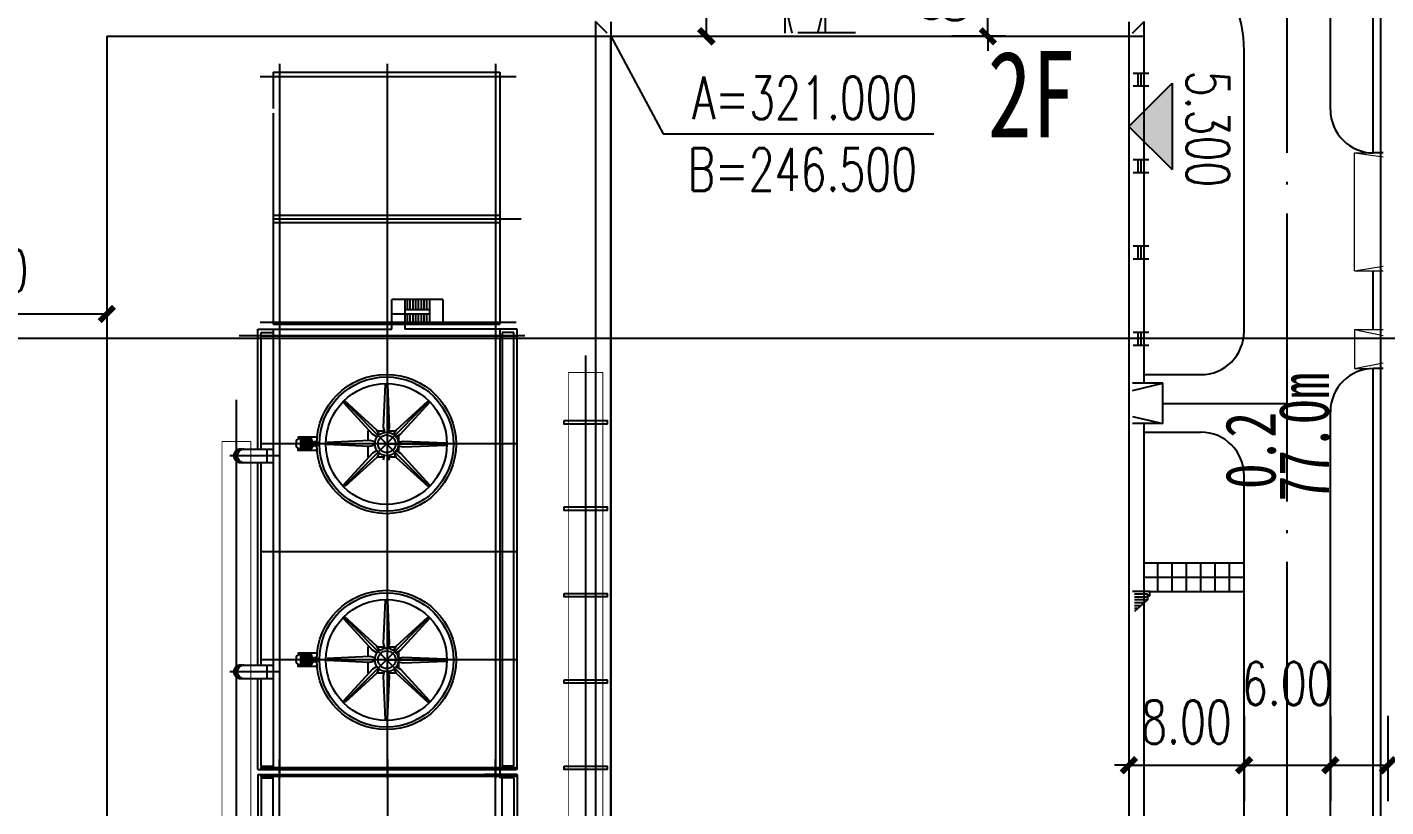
# Model space of a CAD drawing. Extents: x -170 to 1091, y -90 to 504.
# Drawn here: x 206 to 300.4, y 267.5 to 321.6 of the extents above; entities that cross this region are included whole.
import ezdxf

# ---------------------------------------------------------------- set-up
doc = ezdxf.new("R2010")
doc.units = 0
doc.header["$LTSCALE"] = 1000
for name, pattern in [('ACAD_ISO12W100', [22.4, 12, -3, 0.7, -3, 0.7, -3]), ('CENTER', [50.8, 31.75, -6.35, 6.35, -6.35]), ('DASHED2', [0.375, 0.25, -0.125]), ('DOTE', [2.42, 2, -0.2, 0.02, -0.2])]:
    doc.linetypes.add(name, pattern=pattern)
doc.layers.get('0').update_dxf_attribs({"linetype": 'CONTINUOUS'})
doc.layers.get('Defpoints').update_dxf_attribs({"linetype": 'CONTINUOUS'})
for name, color, linetype in [('1', 7, 'CONTINUOUS'), ('CENTER', 2, 'CENTER'), ('DIM', 3, 'CONTINUOUS'), ('DIM_COOR', 3, 'CONTINUOUS'), ('DIM_ELEV', 3, 'CONTINUOUS'), ('DIM_SYMB', 3, 'CONTINUOUS'), ('DOTE', 1, 'DOTE'), ('GROUND', 2, 'CONTINUOUS'), ('GT', 30, 'CONTINUOUS'), ('PUB_DIM', 3, 'CONTINUOUS'), ('PUB_TEXT', 7, 'CONTINUOUS'), ('road', 2, 'CONTINUOUS'), ('STAIR', 2, 'CONTINUOUS'), ('循环水管', 3, 'CONTINUOUS'), ('方格网', 6, 'CONTINUOUS'), ('管架', 30, 'CONTINUOUS')]:
    doc.layers.add(name, color=color, linetype=linetype)
doc.layers.add('双点划线', color=3, linetype='ACAD_ISO12W100', lineweight=18)
doc.styles.add('_TCH_DIM', font='SIMPLEX', dxfattribs={"bigfont": 'GBCBIG'})
doc.styles.add('DIM_FONT', font='SIMPLEX', dxfattribs={"width": 0.7, "bigfont": 'GBCBIG'})
doc.styles.get("Standard").update_dxf_attribs({"font": '', "width": 0.75})
doc.styles.get('STANDARD').set_extended_font_data('SimSun')
doc.dimstyles.new('DIMN1', dxfattribs={"dimscale": 0.01, "dimtxt": 300, "dimasz": 100, "dimexe": 250, "dimexo": 300, "dimgap": 150, "dimtad": 1, "dimtxsty": 'DIM_FONT', "dimblk": 'ARCHTICK', "dimcen": 2.5, "dimclrt": 7, "dimazin": 2, "dimtfac": 1, "dimtdec": 0, "dimtix": 1, "dimtmove": 2, "dimatfit": 3, "dimldrblk": 'ARCHTICK'})

# ---------------------------------------------------------------- blocks, each defined once
blk = doc.blocks.new('A$C10801FB6')
for p, q in [((2.846, 131.794), (2.846, 178.044)), ((2.846, 119.519), (2.846, 123.594)), ((2.846, 51.594), (2.846, 116.819))]:
    blk.add_line(p, q)
at = {"layer": '双点划线'}
for p, q in [((1.546, 131.794), (3.546, 131.794)), ((1.546, 131.794), (3.546, 131.519)), ((1.546, 123.594), (1.546, 131.794)), ((1.546, 123.594), (3.546, 123.919)), ((1.546, 123.594), (3.546, 123.594)), ((1.546, 119.519), (3.546, 119.519)), ((1.546, 119.519), (3.546, 119.119)), ((1.546, 119.519), (1.546, 116.819)), ((1.546, 116.819), (3.546, 117.219)), ((1.546, 116.819), (3.546, 116.819))]:
    blk.add_line(p, q, dxfattribs=at)
blk = doc.blocks.new('A$C749D1FA9')
at = {"layer": '1'}
for p, q in [((-241741.553, 409281.689), (-241741.853, 409281.689)), ((-241741.853, 409281.689), (-241741.853, 409280.489)), ((-241741.553, 409281.539), (-241741.553, 409281.689)), ((-241741.273, 409281.539), (-241740.473, 409280.639))]:
    blk.add_line(p, q, dxfattribs=at)
at = {"layer": 'DOTE'}
for p, q in [((-241780.423, 409243.239), (-241780.423, 409281.239)), ((-241781.423, 409280.239), (-241625.423, 409280.239)), ((-241781.423, 409244.239), (-241625.423, 409244.239))]:
    blk.add_line(p, q, dxfattribs=at)
at = {"layer": 'GROUND'}
for p, q in [((-241756.323, 409281.289), (-241781.448, 409281.289)), ((-241780.648, 409280.489), (-241781.448, 409281.289)), ((-241701.123, 409281.289), (-241753.523, 409281.289)), ((-241780.648, 409243.989), (-241781.448, 409243.189)), ((-241781.448, 409243.189), (-241625.398, 409243.189))]:
    blk.add_line(p, q, dxfattribs=at)
at = {"layer": 'STAIR'}
for p, q in [((-241753.523, 409282.589), (-241756.323, 409282.589)), ((-241756.323, 409282.589), (-241756.323, 409280.489)), ((-241755.823, 409280.489), (-241756.323, 409282.589)), ((-241754.023, 409280.489), (-241753.523, 409282.589)), ((-241753.523, 409282.589), (-241753.523, 409280.489)), ((-241741.673, 409281.539), (-241741.273, 409281.539)), ((-241741.673, 409281.539), (-241741.673, 409280.639)), ((-241741.473, 409281.539), (-241741.473, 409280.639)), ((-241741.273, 409281.539), (-241741.273, 409280.639)), ((-241741.073, 409281.314), (-241741.073, 409280.639)), ((-241740.873, 409281.089), (-241740.873, 409280.639)), ((-241740.673, 409280.864), (-241740.673, 409280.639)), ((-241782.748, 409259.139), (-241780.648, 409259.139)), ((-241780.648, 409258.639), (-241782.748, 409259.139)), ((-241780.648, 409256.839), (-241782.748, 409256.339)), ((-241782.748, 409256.339), (-241780.648, 409256.339))]:
    blk.add_line(p, q, dxfattribs=at)
at = {"layer": 'STAIR', "color": 4}
for p, q in [((-241777.873, 409280.539), (-241777.873, 409281.619)), ((-241777.873, 409281.27), (-241776.973, 409281.27)), ((-241777.873, 409281.07), (-241776.973, 409281.07)), ((-241776.973, 409280.539), (-241776.973, 409281.619)), ((-241771.873, 409280.539), (-241771.873, 409281.619)), ((-241771.873, 409281.27), (-241770.973, 409281.27)), ((-241771.873, 409281.07), (-241770.973, 409281.07)), ((-241770.973, 409280.539), (-241770.973, 409281.619)), ((-241765.873, 409280.539), (-241765.873, 409281.619)), ((-241765.873, 409281.27), (-241764.973, 409281.27)), ((-241765.873, 409281.07), (-241764.973, 409281.07)), ((-241764.973, 409280.539), (-241764.973, 409281.619)), ((-241759.873, 409280.539), (-241759.873, 409281.619)), ((-241759.873, 409281.27), (-241758.973, 409281.27)), ((-241759.873, 409281.07), (-241758.973, 409281.07)), ((-241758.973, 409280.539), (-241758.973, 409281.619)), ((-241777.873, 409280.87), (-241776.973, 409280.87)), ((-241771.873, 409280.87), (-241770.973, 409280.87)), ((-241765.873, 409280.87), (-241764.973, 409280.87)), ((-241759.873, 409280.87), (-241758.973, 409280.87))]:
    blk.add_line(p, q, dxfattribs=at)
blk = doc.blocks.new('_ArchTick')
at = {"color": 0, "linetype": 'ByBlock', "const_width": 0.4}
blk.add_lwpolyline([(-0.5, -0.5), (0.5, 0.5)], dxfattribs=at)
blk = doc.blocks.new('*D55')
at = {"layer": 'Defpoints', "color": 0, "linetype": 'Continuous', "transparency": 16777216}
for p in [(192.5, 307.043), (211.5, 307.043), (211.5, 301.715)]:
    blk.add_point(p, dxfattribs=at)
at = {"layer": 'PUB_DIM', "color": 0, "linetype": 'Continuous', "lineweight": -2, "transparency": 16777216}
for p, q in [((192.5, 304.043), (192.5, 299.215)), ((211.5, 304.043), (211.5, 299.215)), ((192.5, 301.715), (211.5, 301.715))]:
    blk.add_line(p, q, dxfattribs=at)
at = {"layer": 'PUB_DIM', "color": 0, "linetype": 'Continuous', "lineweight": -2, "transparency": 16777216, "rotation": 180}
blk.add_blockref('_ArchTick', (192.5, 301.715), dxfattribs=at)
at = {"layer": 'PUB_DIM', "color": 0, "linetype": 'Continuous', "lineweight": -2, "transparency": 16777216}
blk.add_blockref('_ArchTick', (211.5, 301.715), dxfattribs=at)
at = {"layer": 'PUB_DIM', "color": 7, "linetype": 'Continuous', "transparency": 16777216, "insert": (202, 304.715), "char_height": 3, "attachment_point": 5, "style": 'DIM_FONT'}
blk.add_mtext('\\A1;19.00', dxfattribs=at)
blk = doc.blocks.new('*D67')
at = {"layer": 'Defpoints', "color": 0, "linetype": 'Continuous', "transparency": 16777216}
for p in [(272.703, 329), (276.953, 329), (276.953, 321)]:
    blk.add_point(p, dxfattribs=at)
at = {"layer": 'PUB_DIM', "color": 0, "linetype": 'Continuous', "lineweight": -2, "transparency": 16777216}
for p, q in [((272.703, 329), (272.703, 330)), ((273.953, 329), (270.203, 329)), ((272.703, 321), (272.703, 329)), ((273.953, 321), (270.203, 321)), ((272.703, 321), (272.703, 320))]:
    blk.add_line(p, q, dxfattribs=at)
for p, rotation in [((272.703, 329), 270), ((272.703, 321), 90)]:
    blk.add_blockref('_ArchTick', p, dxfattribs=dict(at, rotation=rotation))
at = {"layer": 'PUB_DIM', "color": 7, "linetype": 'Continuous', "transparency": 16777216, "insert": (269.703, 325), "char_height": 3, "attachment_point": 5, "rotation": 90, "style": 'DIM_FONT'}
blk.add_mtext('\\A1;8.00', dxfattribs=at)
blk = doc.blocks.new('*D79')
at = {"layer": 'Defpoints', "color": 0, "linetype": 'Continuous', "transparency": 16777216}
for p in [(282.5, 276.805), (290.5, 276.805), (290.5, 270.371)]:
    blk.add_point(p, dxfattribs=at)
at = {"layer": 'PUB_DIM', "color": 0, "linetype": 'Continuous', "lineweight": -2, "transparency": 16777216}
for p, q in [((282.5, 273.805), (282.5, 267.871)), ((290.5, 273.805), (290.5, 267.871)), ((282.5, 270.371), (281.5, 270.371)), ((282.5, 270.371), (290.5, 270.371)), ((290.5, 270.371), (291.5, 270.371))]:
    blk.add_line(p, q, dxfattribs=at)
blk.add_blockref('_ArchTick', (282.5, 270.371), dxfattribs=at)
at = {"layer": 'PUB_DIM', "color": 0, "linetype": 'Continuous', "lineweight": -2, "transparency": 16777216, "rotation": 180}
blk.add_blockref('_ArchTick', (290.5, 270.371), dxfattribs=at)
at = {"layer": 'PUB_DIM', "color": 7, "linetype": 'Continuous', "transparency": 16777216, "insert": (286.5, 273.371), "char_height": 3, "attachment_point": 5, "style": 'DIM_FONT'}
blk.add_mtext('\\A1;8.00', dxfattribs=at)
blk = doc.blocks.new('*D80')
at = {"layer": 'Defpoints', "color": 0, "linetype": 'Continuous', "transparency": 16777216}
for p in [(290.5, 276.805), (296.5, 276.805), (296.5, 270.371)]:
    blk.add_point(p, dxfattribs=at)
at = {"layer": 'PUB_DIM', "color": 0, "linetype": 'Continuous', "lineweight": -2, "transparency": 16777216}
for p, q in [((290.5, 273.805), (290.5, 267.871)), ((296.5, 273.805), (296.5, 267.871)), ((290.5, 270.371), (296.5, 270.371))]:
    blk.add_line(p, q, dxfattribs=at)
at = {"layer": 'PUB_DIM', "color": 0, "linetype": 'Continuous', "lineweight": -2, "transparency": 16777216, "rotation": 180}
blk.add_blockref('_ArchTick', (290.5, 270.371), dxfattribs=at)
at = {"layer": 'PUB_DIM', "color": 0, "linetype": 'Continuous', "lineweight": -2, "transparency": 16777216}
blk.add_blockref('_ArchTick', (296.5, 270.371), dxfattribs=at)
at = {"layer": 'PUB_DIM', "color": 7, "linetype": 'Continuous', "transparency": 16777216, "insert": (293.5, 276.046), "char_height": 3, "attachment_point": 5, "style": 'DIM_FONT'}
blk.add_mtext('\\A1;6.00', dxfattribs=at)
blk = doc.blocks.new('*D81')
at = {"layer": 'Defpoints', "color": 0, "linetype": 'Continuous', "transparency": 16777216}
for p in [(296.5, 276.805), (300.5, 276.805), (300.5, 270.371)]:
    blk.add_point(p, dxfattribs=at)
at = {"layer": 'PUB_DIM', "color": 0, "linetype": 'Continuous', "lineweight": -2, "transparency": 16777216}
for p, q in [((296.5, 273.805), (296.5, 267.871)), ((300.5, 273.805), (300.5, 267.871)), ((296.5, 270.371), (300.5, 270.371))]:
    blk.add_line(p, q, dxfattribs=at)
at = {"layer": 'PUB_DIM', "color": 0, "linetype": 'Continuous', "lineweight": -2, "transparency": 16777216, "rotation": 180}
blk.add_blockref('_ArchTick', (296.5, 270.371), dxfattribs=at)
at = {"layer": 'PUB_DIM', "color": 0, "linetype": 'Continuous', "lineweight": -2, "transparency": 16777216}
blk.add_blockref('_ArchTick', (300.5, 270.371), dxfattribs=at)
at = {"layer": 'PUB_DIM', "color": 7, "linetype": 'Continuous', "transparency": 16777216, "insert": (304.7, 273.821), "char_height": 3, "attachment_point": 5, "style": 'DIM_FONT'}
blk.add_mtext('\\A1;4.00', dxfattribs=at)
blk = doc.blocks.new('*D95')
at = {"layer": 'Defpoints', "color": 0, "linetype": 'Continuous', "transparency": 16777216}
for p in [(244.659, 343), (253.145, 343), (244.659, 321)]:
    blk.add_point(p, dxfattribs=at)
at = {"layer": 'PUB_DIM', "color": 0, "linetype": 'Continuous', "lineweight": -2, "transparency": 16777216}
for p, q in [((247.659, 343), (255.645, 343)), ((253.145, 321), (253.145, 343)), ((247.659, 321), (255.645, 321))]:
    blk.add_line(p, q, dxfattribs=at)
for p, rotation in [((253.145, 343), 90), ((253.145, 321), 270)]:
    blk.add_blockref('_ArchTick', p, dxfattribs=dict(at, rotation=rotation))
at = {"layer": 'PUB_DIM', "color": 7, "linetype": 'Continuous', "transparency": 16777216, "insert": (250.145, 332), "char_height": 3, "attachment_point": 5, "rotation": 90, "style": 'DIM_FONT'}
blk.add_mtext('\\A1;22.00', dxfattribs=at)

msp = doc.modelspace()

# ---------------------------------------------------------------- hatches: boundary and pattern name
at = {"layer": 'DIM_ELEV', "linetype": 'Continuous'}
msp.add_hatch(color=256, dxfattribs=at).paths.add_polyline_path([(282.5, 314.73875), (285.5, 317.73875), (285.5, 311.73875)])

# ---------------------------------------------------------------- linework, layer by layer
at = {"linetype": 'Continuous'}
for q in [(211.5, 157), (282.5, 321)]:
    msp.add_line((211.5, 321), q, dxfattribs=at)
for p, q in [((246.5, 321), (282.5, 321)), ((246.5, 167), (246.5, 321)), ((282.5, 321), (282.5, 167)), ((223.04268, 318.5), (238.8, 318.5)), ((223.04268, 318.5), (223.04268, 316.22369)), ((223.04268, 318.5), (223.04268, 315.99503)), ((238.8, 318.5), (238.8, 300.99503)), ((223.04268, 315.65732), (223.04268, 300.99503)), ((223.04268, 308.57617), (238.8, 308.57617)), ((223.04268, 308.07617), (238.8, 308.07617)), ((221.99085, 300.65732), (224.25492, 300.65732)), ((221.99085, 292.31937), (221.99085, 300.65732)), ((222.21951, 300.42866), (223.04268, 300.42866)), ((222.21951, 292.31937), (222.21951, 300.42866)), ((223.04268, 301.00558), (223.04268, 300.99503)), ((223.04268, 300.99503), (238.8, 300.99503)), ((223.04268, 300.65732), (223.04268, 270.30905)), ((223.04268, 300.65732), (223.04268, 270.08039)), ((223.04268, 300.65732), (231.28603, 300.65732)), ((239.90971, 300.65732), (232.19221, 300.65732)), ((238.8, 300.99503), (237.74508, 300.99503)), ((240.00915, 300.65732), (237.74508, 300.65732)), ((238.8, 300.65732), (238.8, 269.47482)), ((238.95732, 300.42866), (238.95732, 270.08039)), ((239.78049, 300.42866), (238.95732, 300.42866)), ((239.78049, 270.30905), (239.78049, 300.42866)), ((240.00915, 270.08039), (240.00915, 300.65732)), ((230.72705, 293.85024), (230.86073, 296.82444)), ((230.86073, 296.82444), (230.94213, 296.82444)), ((231.00637, 296.82444), (230.92496, 296.82444)), ((231.14004, 293.85024), (231.00637, 296.82444)), ((227.94433, 295.55723), (228.00189, 295.61479)), ((229.95288, 293.35964), (227.94433, 295.55723)), ((228.04731, 295.66021), (227.98975, 295.60265)), ((230.24491, 293.65166), (228.04731, 295.66021)), ((231.60502, 293.65166), (233.80261, 295.66021)), ((231.89705, 293.35964), (233.9056, 295.55723)), ((233.80261, 295.66021), (233.86017, 295.60265)), ((233.9056, 295.55723), (233.84804, 295.61479)), ((230.42369, 293.35852), (230.24608, 293.65166)), ((230.80875, 293.51737), (230.72705, 293.85024)), ((231.05835, 293.51737), (231.14004, 293.85024)), ((231.42741, 293.35852), (231.60502, 293.65166)), ((224.64037, 292.82861), (224.64037, 292.69142)), ((224.64037, 292.57133), (224.64037, 292.69142)), ((225.72741, 293.0344), (224.84616, 293.0344)), ((224.96029, 293.0344), (224.92599, 293.0344)), ((224.96029, 293.0344), (224.96029, 292.36554)), ((225.72741, 293.0344), (224.96029, 293.0344)), ((225.72741, 292.93973), (225.72741, 293.0344)), ((225.72741, 292.69142), (225.72741, 292.93973)), ((225.77288, 292.91644), (225.72741, 292.91644)), ((225.72741, 292.69142), (225.72741, 292.46639)), ((225.77288, 292.69142), (225.77288, 292.91644)), ((225.82115, 292.86291), (225.77288, 292.86291)), ((225.77288, 292.69142), (225.77288, 292.69142)), ((225.77288, 292.69142), (225.77288, 292.46639)), ((225.82115, 292.51992), (225.82115, 292.86291)), ((225.93091, 292.76001), (225.82115, 292.76001)), ((225.93091, 292.62282), (225.82115, 292.62282)), ((225.93091, 292.84125), (225.93091, 292.56686)), ((225.98578, 292.84125), (225.98578, 292.56686)), ((226.01322, 292.84125), (226.01322, 292.56686)), ((226.04066, 292.84125), (226.04066, 292.56686)), ((226.09554, 292.84125), (226.09554, 292.56686)), ((226.29525, 292.76001), (226.09554, 292.76001)), ((226.29499, 292.62282), (226.09554, 292.62282)), ((229.77472, 292.92366), (226.80053, 292.78999)), ((229.77472, 292.51067), (226.80053, 292.64435)), ((230.10759, 292.84197), (229.77472, 292.92366)), ((230.2472, 293.18203), (229.95405, 293.35964)), ((231.6039, 293.18203), (231.89705, 293.35964)), ((231.74233, 292.80763), (232.07521, 292.88933)), ((232.07521, 292.88933), (235.0494, 292.75565)), ((232.07521, 292.47634), (235.0494, 292.61001)), ((235.0494, 292.78999), (235.0494, 292.70858)), ((235.0494, 292.75565), (235.0494, 292.67425)), ((235.0494, 292.64435), (235.0494, 292.72575)), ((235.0494, 292.61001), (235.0494, 292.69142)), ((222.6311, 291.40474), (222.6311, 292.31937)), ((222.6311, 292.31937), (223.04268, 292.31937)), ((224.83431, 292.36588), (225.72741, 292.36588)), ((225.77288, 292.46639), (225.72741, 292.46639)), ((225.72741, 292.46639), (225.72741, 292.36588)), ((225.82115, 292.51992), (225.77288, 292.51992)), ((229.95405, 292.04925), (227.9455, 289.85166)), ((230.24608, 291.75722), (228.04848, 289.74867)), ((230.10759, 292.59237), (229.77472, 292.51067)), ((230.2472, 292.22686), (229.95405, 292.04925)), ((230.42369, 292.05037), (230.24608, 291.75722)), ((230.77441, 291.88263), (230.69272, 291.54976)), ((231.02401, 291.88263), (231.10571, 291.54976)), ((231.42624, 292.05037), (231.60385, 291.75722)), ((231.60273, 292.22686), (231.89588, 292.04925)), ((231.60385, 291.75722), (233.80144, 289.74867)), ((231.74233, 292.55803), (232.07521, 292.47634)), ((231.89588, 292.04925), (233.90443, 289.85166)), ((221.99085, 277.31937), (221.99085, 291.40474)), ((222.21951, 277.31937), (222.21951, 291.40474)), ((222.6311, 291.40474), (223.04268, 291.40474)), ((227.9455, 289.85166), (228.00306, 289.7941)), ((228.04848, 289.74867), (227.99092, 289.80623)), ((233.80144, 289.74867), (233.859, 289.80623)), ((233.90443, 289.85166), (233.84687, 289.7941)), ((230.72705, 278.85024), (230.86073, 281.82444)), ((230.86073, 281.82444), (230.94213, 281.82444)), ((231.00637, 281.82444), (230.92496, 281.82444)), ((231.14004, 278.85024), (231.00637, 281.82444)), ((227.94433, 280.55723), (228.00189, 280.61479)), ((229.95288, 278.35964), (227.94433, 280.55723)), ((228.04731, 280.66021), (227.98975, 280.60265)), ((230.24491, 278.65166), (228.04731, 280.66021)), ((231.60502, 278.65166), (233.80261, 280.66021)), ((231.89705, 278.35964), (233.9056, 280.55723)), ((233.80261, 280.66021), (233.86017, 280.60265)), ((233.9056, 280.55723), (233.84804, 280.61479)), ((230.42369, 278.35852), (230.24608, 278.65166)), ((230.80875, 278.51737), (230.72705, 278.85024)), ((231.05835, 278.51737), (231.14004, 278.85024)), ((231.42741, 278.35852), (231.60502, 278.65166)), ((224.64037, 277.82861), (224.64037, 277.69142)), ((224.64037, 277.57133), (224.64037, 277.69142)), ((225.72741, 278.0344), (224.84616, 278.0344)), ((224.96029, 278.0344), (224.92599, 278.0344)), ((224.96029, 278.0344), (224.96029, 277.36554)), ((225.72741, 278.0344), (224.96029, 278.0344)), ((225.72741, 277.93973), (225.72741, 278.0344)), ((225.72741, 277.69142), (225.72741, 277.93973)), ((225.77288, 277.91644), (225.72741, 277.91644)), ((225.72741, 277.69142), (225.72741, 277.46639)), ((225.77288, 277.69142), (225.77288, 277.91644)), ((225.82115, 277.86291), (225.77288, 277.86291)), ((225.77288, 277.69142), (225.77288, 277.69142)), ((225.77288, 277.69142), (225.77288, 277.46639)), ((225.82115, 277.51992), (225.77288, 277.51992)), ((225.82115, 277.51992), (225.82115, 277.86291)), ((225.93091, 277.76001), (225.82115, 277.76001)), ((225.93091, 277.62282), (225.82115, 277.62282)), ((225.93091, 277.84125), (225.93091, 277.56686)), ((225.98578, 277.84125), (225.98578, 277.56686)), ((226.01322, 277.84125), (226.01322, 277.56686)), ((226.04066, 277.84125), (226.04066, 277.56686)), ((226.09554, 277.84125), (226.09554, 277.56686)), ((226.29525, 277.76001), (226.09554, 277.76001)), ((226.29499, 277.62282), (226.09554, 277.62282)), ((229.77472, 277.92366), (226.80053, 277.78999)), ((229.77472, 277.51067), (226.80053, 277.64435)), ((230.10759, 277.84197), (229.77472, 277.92366)), ((230.10759, 277.59237), (229.77472, 277.51067)), ((230.2472, 278.18203), (229.95405, 278.35964)), ((231.6039, 278.18203), (231.89705, 278.35964)), ((231.74233, 277.80763), (232.07521, 277.88933)), ((231.74233, 277.55803), (232.07521, 277.47634)), ((232.07521, 277.88933), (235.0494, 277.75565)), ((232.07521, 277.47634), (235.0494, 277.61001)), ((235.0494, 277.78999), (235.0494, 277.70858)), ((235.0494, 277.75565), (235.0494, 277.67425)), ((235.0494, 277.64435), (235.0494, 277.72575)), ((235.0494, 277.61001), (235.0494, 277.69142)), ((222.6311, 276.40474), (222.6311, 277.31937)), ((222.6311, 277.31937), (223.04268, 277.31937)), ((224.83431, 277.36588), (225.72741, 277.36588)), ((225.77288, 277.46639), (225.72741, 277.46639)), ((225.72741, 277.46639), (225.72741, 277.36588)), ((229.95405, 277.04925), (227.9455, 274.85166)), ((230.24608, 276.75722), (228.04848, 274.74867)), ((230.2472, 277.22686), (229.95405, 277.04925)), ((230.42369, 277.05037), (230.24608, 276.75722)), ((230.77441, 276.88263), (230.69272, 276.54976)), ((231.02401, 276.88263), (231.10571, 276.54976)), ((231.42624, 277.05037), (231.60385, 276.75722)), ((231.60273, 277.22686), (231.89588, 277.04925)), ((231.60385, 276.75722), (233.80144, 274.74867)), ((231.89588, 277.04925), (233.90443, 274.85166)), ((221.99085, 270.08039), (221.99085, 276.40474)), ((222.21951, 270.30905), (222.21951, 276.40474)), ((222.6311, 276.40474), (223.04268, 276.40474)), ((230.69272, 276.54976), (230.82639, 273.57556)), ((231.10571, 276.54976), (230.97203, 273.57556)), ((227.9455, 274.85166), (228.00306, 274.7941)), ((228.04848, 274.74867), (227.99092, 274.80623)), ((233.80144, 274.74867), (233.859, 274.80623)), ((233.90443, 274.85166), (233.84687, 274.7941)), ((230.82639, 273.57556), (230.9078, 273.57556)), ((230.97203, 273.57556), (230.89063, 273.57556)), ((221.99085, 270.08039), (239.91886, 270.08039)), ((222.21951, 270.30905), (223.04268, 270.30905)), ((240.00915, 270.08039), (237.74508, 270.08039)), ((239.78049, 270.30905), (238.95732, 270.30905)), ((221.99085, 269.71961), (239.91886, 269.71961)), ((221.99085, 269.71961), (221.99085, 261.71937)), ((222.21951, 269.49095), (222.21951, 261.71937)), ((222.21951, 269.49095), (223.04268, 269.49095)), ((223.04268, 224.14268), (223.04268, 269.71961)), ((223.04268, 238.79442), (223.04268, 269.6)), ((240.00915, 269.71961), (237.74508, 269.71961)), ((238.95732, 224.37134), (238.95732, 269.71961)), ((239.78049, 269.49095), (238.95732, 269.49095)), ((239.78049, 269.49095), (239.78049, 224.37134)), ((240.00915, 269.71961), (240.00915, 224.14268))]:
    msp.add_line(p, q)
at = {"linetype": 'DASHED2'}
for p, q in [((220.7561, 292.31937), (222.6311, 292.31937)), ((220.7561, 291.40474), (222.6311, 291.40474)), ((220.7561, 277.31937), (222.6311, 277.31937)), ((220.7561, 276.40474), (222.6311, 276.40474))]:
    msp.add_line(p, q, dxfattribs=at)
for points in [[(229.66164, 292.91858), (229.66164, 293.60605), (229.72766, 293.60605)], [(230.27371, 293.60605), (230.78698, 293.60605)], [(231.08011, 293.60605), (231.57738, 293.60605)], [(231.7653, 293.27981), (231.7653, 292.81327)], [(229.70502, 291.77678), (229.66164, 291.77678), (229.66164, 292.51575)], [(230.74843, 291.77678), (230.25793, 291.77678)], [(231.592, 291.77678), (231.04999, 291.77678)], [(231.7653, 292.5524), (231.7653, 292.12836)], [(229.66164, 277.91858), (229.66164, 278.60605), (229.72766, 278.60605)], [(230.27371, 278.60605), (230.78698, 278.60605)], [(231.08011, 278.60605), (231.57738, 278.60605)], [(229.70502, 276.77678), (229.66164, 276.77678), (229.66164, 277.51575)], [(231.7653, 278.27981), (231.7653, 277.81327)], [(231.7653, 277.5524), (231.7653, 277.12836)], [(230.74843, 276.77678), (230.25793, 276.77678)], [(231.592, 276.77678), (231.04999, 276.77678)]]:
    msp.add_lwpolyline(points)
at = {"flags": 128}
for points in [[(226.13416, 293.14873), (224.79659, 293.14873), (224.79659, 293.0344)], [(226.13253, 292.2341), (224.79659, 292.2341), (224.79659, 292.34843)], [(226.13416, 278.14873), (224.79659, 278.14873), (224.79659, 278.0344)], [(226.13253, 277.2341), (224.79659, 277.2341), (224.79659, 277.34843)]]:
    msp.add_lwpolyline(points, dxfattribs=at)
for centre, radius in [((230.91638, 292.68283), 4.83903), ((230.91638, 292.68283), 4.65611), ((230.91638, 292.68283), 4.20503), ((230.91638, 277.68283), 4.83903), ((230.91638, 277.68283), 4.65611), ((230.91638, 277.68283), 4.20503)]:
    msp.add_circle(centre, radius)
at = {"linetype": 'Continuous'}
for centre, radius in [((230.94213, 292.69142), 0.81836), ((230.94213, 292.7), 0.61037), ((230.94213, 277.69142), 0.81836), ((230.94213, 277.7), 0.61037)]:
    msp.add_circle(centre, radius, dxfattribs=at)
for centre, radius, start, end in [((224.84616, 292.82861), 0.20579, 90, 180), ((225.95835, 292.82023), 0.03456, 37.4493703, 142.5506297), ((226.0681, 292.82023), 0.03456, 37.4493703, 142.5506297), ((224.84616, 292.57133), 0.20579, 180, 266.6991531), ((225.95835, 292.58788), 0.03456, 217.4493703, 322.5506297), ((226.0681, 292.58788), 0.03456, 217.4493703, 322.5506297), ((224.84616, 277.82861), 0.20579, 90, 180), ((224.84616, 277.57133), 0.20579, 180, 266.6991531), ((225.95835, 277.82023), 0.03456, 37.4493703, 142.5506297), ((225.95835, 277.58788), 0.03456, 217.4493703, 322.5506297), ((226.0681, 277.82023), 0.03456, 37.4493703, 142.5506297), ((226.0681, 277.58788), 0.03456, 217.4493703, 322.5506297)]:
    msp.add_arc(centre, radius, start, end)
at = {"linetype": 'DASHED2'}
for centre in [(220.7561, 291.86206), (220.87513, 291.86206), (221.01179, 291.86206), (220.7561, 276.86206), (220.87513, 276.86206), (221.01179, 276.86206)]:
    msp.add_arc(centre, 0.45732, 90, 270, dxfattribs=at)
at = {"layer": 'CENTER'}
for p, q in [((223.5, 319.0884), (223.5, 269.47482)), ((231, 269.47482), (231, 319.0884)), ((238.5, 319.0884), (238.5, 269.47482)), ((222.14782, 318.2), (239.93863, 318.2)), ((223.04268, 308.32617), (240.27815, 308.32617)), ((239.93863, 301.11463), (222.14782, 301.11463)), ((240.53314, 300.2), (220.67822, 300.2)), ((222.14782, 300.2), (239.93863, 300.2)), ((238.95732, 300.64817), (238.94817, 300.65732)), ((238.95732, 300.64817), (238.94817, 300.65732)), ((230.92438, 292.70444), (227.95707, 295.67175)), ((230.92555, 292.70444), (233.89286, 295.67175)), ((239.93863, 292.7), (222.14782, 292.7)), ((230.92496, 292.7), (226.72856, 292.7)), ((230.92555, 292.70444), (227.95824, 289.73714)), ((230.92438, 292.70444), (233.89169, 289.73714)), ((230.92496, 292.7), (235.12137, 292.7)), ((239.93863, 285.2), (222.14782, 285.2)), ((230.92438, 277.70444), (227.95707, 280.67175)), ((230.92555, 277.70444), (233.89286, 280.67175)), ((239.93863, 277.7), (222.14782, 277.7)), ((230.92496, 277.7), (226.72856, 277.7)), ((230.92555, 277.70444), (227.95824, 274.73714)), ((230.92438, 277.70444), (233.89169, 274.73714)), ((230.92496, 277.7), (235.12137, 277.7)), ((239.93863, 270.2), (222.14782, 270.2)), ((223.5, 157.5225), (223.5, 270.79253)), ((231, 270.79253), (231, 157.5225)), ((238.5, 157.5225), (238.5, 270.79253)), ((239.93863, 269.6), (222.14782, 269.6))]:
    msp.add_line(p, q, dxfattribs=at)
at = {"layer": 'CENTER', "ltscale": 0.5}
for p, q in [((223.5, 291.86206), (220.04321, 291.86206)), ((223.5, 276.86206), (220.04321, 276.86206))]:
    msp.add_line(p, q, dxfattribs=at)
at = {"layer": 'DIM'}
for p, q in [((225.67489, 292.93722), (225.00565, 292.93722)), ((225.67489, 292.8549), (225.00565, 292.8549)), ((225.67489, 292.75201), (225.00565, 292.75201)), ((225.67489, 292.64911), (225.00565, 292.64911)), ((225.67489, 292.54621), (225.00565, 292.54621)), ((225.67489, 292.44332), (225.00565, 292.44332)), ((225.67489, 277.93722), (225.00565, 277.93722)), ((225.67489, 277.8549), (225.00565, 277.8549)), ((225.67489, 277.75201), (225.00565, 277.75201)), ((225.67489, 277.64911), (225.00565, 277.64911)), ((225.67489, 277.54621), (225.00565, 277.54621)), ((225.67489, 277.44332), (225.00565, 277.44332))]:
    msp.add_line(p, q, dxfattribs=at)
at = {"layer": 'DIM', "ltscale": 0.6}
for points in [[(233.873, 302.34857, 0, 0.06731, 0), (233.57038, 302.34857, 0, 0, 0), (232.2392, 302.34857, 0, 0, 0)], [(232.2427, 301.34938, 0, 0.06731, 0), (232.54532, 301.34938, 0, 0, 0), (233.8765, 301.34938, 0, 0, 0)]]:
    msp.add_lwpolyline(points, format="xyseb", dxfattribs=at)
at = {"layer": 'DIM_COOR', "color": 3, "linetype": 'Continuous'}
for p, q in [((246.5, 321), (250.14775, 314.23319)), ((250.14775, 314.23319), (268.95775, 314.23319))]:
    msp.add_line(p, q, dxfattribs=at)
at = {"layer": 'DIM_ELEV', "linetype": 'Continuous'}
for p, q in [((282.5, 314.73875), (285.5, 317.73875)), ((285.5, 317.73875), (285.5, 311.73875)), ((282.5, 314.73875), (285.5, 311.73875))]:
    msp.add_line(p, q, dxfattribs=at)
at = {"layer": 'DIM_SYMB', "linetype": 'Continuous'}
for points in [[(208.62337, 308.76292, 0, 0, 0), (207.00408, 312.43304, 0.4, 0, 0), (206.39858, 313.8054, 0, 0, 0)], [(293.5, 284.85397, 0, 0, 0), (293.5, 295.92044, 0.8, 0, 0), (293.5, 298.92044, 0, 0, 0)], [(208.62337, 279.36112, 0, 0, 0), (207.00408, 283.03124, 0.4, 0, 0), (206.39858, 284.4036, 0, 0, 0)], [(299.33806, 279.36112, 0, 0, 0), (297.71877, 283.03124, 0.4, 0, 0), (297.11327, 284.4036, 0, 0, 0)]]:
    msp.add_lwpolyline(points, format="xyseb", dxfattribs=at)
at = {"layer": 'DOTE', "ltscale": 0.01}
msp.add_line((293.5, 143.5), (293.5, 413), dxfattribs=at)
at = {"layer": 'DOTE'}
for p, q in [((246.5, 318), (246.5, 156.24)), ((282.5, 318), (282.5, 156.24)), ((244.76, 298.83978), (244.76, 156.11)), ((220.5, 164.03159), (220.5, 295.76102))]:
    msp.add_line(p, q, dxfattribs=at)
at = {"layer": 'DOTE', "ltscale": 10}
msp.add_line((284.84, 295.5), (293.5, 295.5), dxfattribs=at)
at = {"layer": 'GT', "ltscale": 0.6}
for p, q in [((231.28603, 300.65732), (231.28603, 302.71772)), ((234.82979, 302.71772), (231.28603, 302.71772)), ((232.19221, 302.71772), (232.19221, 300.65732)), ((232.38455, 301.99365), (232.38455, 302.71772)), ((232.57689, 301.99365), (232.57689, 302.71772)), ((232.76922, 301.99365), (232.76922, 302.71772)), ((232.96156, 301.99365), (232.96156, 302.71772)), ((233.1539, 301.99365), (233.1539, 302.71772)), ((233.34624, 301.99365), (233.34624, 302.71772)), ((233.53857, 301.99365), (233.53857, 302.71772)), ((233.73091, 301.99365), (233.73091, 302.71772)), ((233.92325, 302.71772), (233.92325, 300.97903)), ((234.82979, 302.71772), (234.82979, 300.97903)), ((233.92325, 301.70309), (231.28603, 301.70309)), ((233.92325, 301.99365), (232.19221, 301.99365)), ((232.38455, 300.97903), (232.38455, 301.70309)), ((232.57689, 300.97903), (232.57689, 301.70309)), ((232.76922, 300.97903), (232.76922, 301.70309)), ((232.96156, 300.97903), (232.96156, 301.70309)), ((233.1539, 300.97903), (233.1539, 301.70309)), ((233.34624, 300.97903), (233.34624, 301.70309)), ((233.53857, 300.97903), (233.53857, 301.70309)), ((233.73091, 300.97903), (233.73091, 301.70309)), ((234.82979, 300.97903), (232.19221, 300.97903))]:
    msp.add_line(p, q, dxfattribs=at)
at = {"layer": 'road', "linetype": 'Continuous'}
for p, q in [((296.5, 315.9), (296.5, 356.15)), ((290.5, 300.5), (290.5, 320)), ((300.175, 312.9), (299.5, 312.9)), ((283.55, 297.5), (287.5, 297.5)), ((300.175, 297.925), (299.5, 297.925)), ((296.5, 235.7), (296.5, 294.925)), ((283.55, 293.5), (287.5, 293.5)), ((290.5, 245), (290.5, 290.5)), ((283.55, 284.42956), (290.5, 284.42956)), ((284.5, 282.42956), (284.5, 284.42956)), ((285.5, 282.42956), (285.5, 284.42956)), ((286.5, 282.42956), (286.5, 284.42956)), ((287.5, 282.42956), (287.5, 284.42956)), ((288.5, 282.42956), (288.5, 284.42956)), ((289.5, 282.42956), (289.5, 284.42956)), ((283.55, 283.42956), (290.5, 283.42956)), ((283.95, 282.42956), (290.5, 282.42956))]:
    msp.add_line(p, q, dxfattribs=at)
for centre, radius, start, end in [((211.82562, 321.52452), 7.48257, 92.4941459, 191.7558868), ((281.5, 320), 9, 0, 90), ((299.5, 315.9), 3, 180, 270), ((287.5, 300.5), 3, 270, 360), ((299.5, 294.925), 3, 90, 180), ((287.5, 290.5), 3, 360, 90)]:
    msp.add_arc(centre, radius, start, end, dxfattribs=at)
at = {"layer": 'STAIR'}
msp.add_line((263.5, 321.24), (259.5, 321.24), dxfattribs=at)
at = {"layer": '循环水管', "const_width": 0.06}
for points in [[(243.56, 162.45), (243.56, 297.65)], [(245.96, 297.65), (243.56, 297.65)], [(245.96, 160.95), (245.96, 297.65)], [(219.5, 165.73794), (219.5, 292.86206)], [(221.5, 292.86206), (219.5, 292.86206)], [(221.5, 165.73794), (221.5, 292.86206)]]:
    msp.add_lwpolyline(points, dxfattribs=at)
at = {"layer": '方格网', "color": 6, "linetype": 'Continuous'}
for p, q in [((300, -54.65023), (300, 494.06478)), ((850.549, 300), (-76.88164, 300))]:
    msp.add_line(p, q, dxfattribs=at)
at = {"layer": '管架'}
for points in [[(243.26, 294.31), (246.26, 294.31), (246.26, 294.07), (243.26, 294.07)], [(243.26, 288.31), (246.26, 288.31), (246.26, 288.07), (243.26, 288.07)], [(243.26, 282.31), (246.26, 282.31), (246.26, 282.07), (243.26, 282.07)], [(243.26, 276.31), (246.26, 276.31), (246.26, 276.07), (243.26, 276.07)], [(243.26, 270.31), (246.26, 270.31), (246.26, 270.07), (243.26, 270.07)]]:
    msp.add_lwpolyline(points, close=True, dxfattribs=at)

# ---------------------------------------------------------------- block references
at = {"linetype": 'Continuous'}
msp.add_blockref('A$C10801FB6', (296.62858, 181.10593), dxfattribs=at)
at = {"linetype": 'Continuous', "rotation": 270}
msp.add_blockref('A$C749D1FA9', (-408997.73914, -241459.42334), dxfattribs=at)

# ---------------------------------------------------------------- texts
at = {"layer": 'PUB_TEXT', "linetype": 'Continuous', "width": 0.75}
msp.add_text('2F', height=6, dxfattribs=at).set_placement((272.68252, 313.98296))
at = {"layer": 'PUB_TEXT', "linetype": 'Continuous', "style": '_TCH_DIM', "width": 0.705882}
for s, p in [('A=321.000', (252.15775, 315.23419)), ('B=246.500', (251.85775, 310.25719))]:
    msp.add_text(s, height=2.975, dxfattribs=at).set_placement(p)
msp.add_text('5.300', height=2.975, rotation=270, dxfattribs=at).set_placement((286.501, 318.60875))
at = {"layer": 'PUB_TEXT', "linetype": 'Continuous', "width": 0.75}
for s, p in [('77.0m', (296.39896, 288.68941)), ('0.2', (292.69213, 289.55548))]:
    msp.add_text(s, height=3.5, rotation=90, dxfattribs=at).set_placement(p)

# ---------------------------------------------------------------- dimensions: what is measured, and where the dimension line sits
at = {"layer": 'PUB_DIM', "linetype": 'Continuous'}
for p1, p2, distance, picture, middle in [((244.65944, 321), (244.65944, 343.00001), -8.48596, '*D95', (250.14541, 332)), ((276.95326, 321), (276.95326, 329), 4.25026, '*D67', (269.703, 325)), ((192.5, 307.04298), (211.5, 307.04298), -5.32751, '*D55', (202, 304.71547)), ((282.5, 276.80484), (290.5, 276.80484), -6.43408, '*D79', (286.5, 273.37077))]:
    dim = msp.add_aligned_dim(p1=p1, p2=p2, distance=distance, dimstyle='DIMN1', dxfattribs=at)
    dim.commit()
    dim.dimension.update_dxf_attribs({"geometry": picture, "text_midpoint": middle})
for base, p1, p2, picture, middle in [((296.5, 270.37077), (290.5, 276.80484), (296.5, 276.80484), '*D80', (293.5, 276.04577)), ((300.5, 270.37077), (296.5, 276.80484), (300.5, 276.80484), '*D81', (304.7, 273.82077))]:
    dim = msp.add_linear_dim(base=base, p1=p1, p2=p2, angle=0, dimstyle='DIMN1', dxfattribs=at)
    dim.commit()
    dim.dimension.update_dxf_attribs({"geometry": picture, "text_midpoint": middle, "dimtype": 129})

doc.saveas('drawing.dxf')
